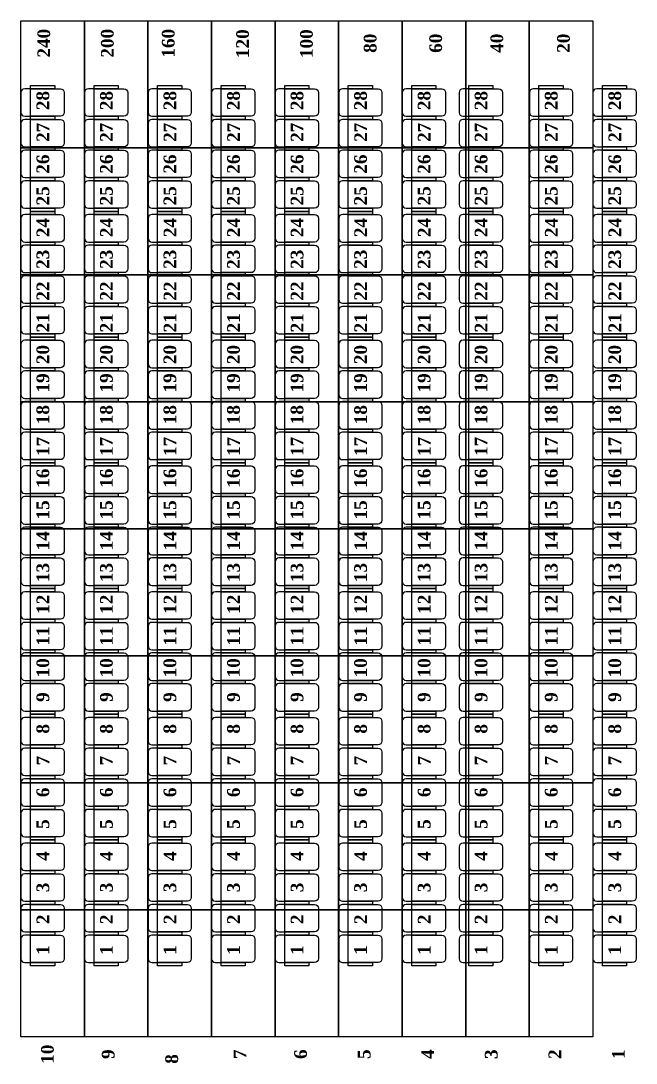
# Model space of a CAD drawing. Header units: millimetres. Extents: x -520232 to 211296, y -156633 to 78411.
# Drawn here: x -398298 to -388616, y -130397 to -113982 of the extents above; entities that cross this region are included whole.
import ezdxf

# ---------------------------------------------------------------- set-up
doc = ezdxf.new("R2010")
doc.units = ezdxf.units.MM
doc.layers.add('Партер', color=7, linetype='Continuous')
doc.layers.add('Сидения и станки', color=7, linetype='Continuous', lineweight=25)
doc.styles.get("Standard").update_dxf_attribs({"font": 'arial.ttf', "height": 300})

# ---------------------------------------------------------------- blocks, each defined once
blk = doc.blocks.new('A$C20D4365F')
at = {"layer": 'Сидения и станки'}
for points in [[(-1121.25, 530), (-808.75, 530, -0.41421356), (-748.75, 470), (-748.75, 0), (-1181.25, 0), (-1181.25, 470, -0.41421356)], [(-638.75, 530), (-326.25, 530, -0.41421356), (-266.25, 470), (-266.25, 0), (-698.75, 0), (-698.75, 470, -0.41421356)], [(-156.25, 530), (156.25, 530, -0.41421356), (216.25, 470), (216.25, 0), (-216.25, 0), (-216.25, 470, -0.41421356)], [(326.25, 530), (638.75, 530, -0.41421356), (698.75, 470), (698.75, 0), (266.25, 0), (266.25, 470, -0.41421356)], [(-748.75, 0), (-1181.25, 0), (-1181.25, -90, 0.41421356), (-1121.25, -150), (-808.75, -150, 0.41421356), (-748.75, -90)], [(-266.25, 0), (-698.75, 0), (-698.75, -90, 0.41421356), (-638.75, -150), (-326.25, -150, 0.41421356), (-266.25, -90)], [(216.25, 0), (-216.25, 0), (-216.25, -90, 0.41421356), (-156.25, -150), (156.25, -150, 0.41421356), (216.25, -90)], [(698.75, 0), (266.25, 0), (266.25, -90, 0.41421356), (326.25, -150), (638.75, -150, 0.41421356), (698.75, -90)]]:
    blk.add_lwpolyline(points, format="xyb", close=True, dxfattribs=at)
for points in [[(-1231.25, 380), (-1181.25, 380), (-1181.25, 0), (-1231.25, 0)], [(-748.75, 380), (-698.75, 380), (-698.75, 0), (-748.75, 0)], [(-266.25, 380), (-216.25, 380), (-216.25, 0), (-266.25, 0)], [(216.25, 380), (266.25, 380), (266.25, 0), (216.25, 0)], [(698.75, 380), (748.75, 380), (748.75, 0), (698.75, 0)]]:
    blk.add_lwpolyline(points, close=True, dxfattribs=at)

msp = doc.modelspace()

# ---------------------------------------------------------------- linework, layer by layer
at = {"layer": 'Партер'}
for points in [[(-397297.938, -115981.935), (-398297.938, -115981.935), (-398297.938, -113981.935), (-397297.938, -113981.935), (-397297.938, -115981.935)], [(-396297.938, -115981.935), (-397297.938, -115981.935), (-397297.938, -113981.935), (-396297.938, -113981.935), (-396297.938, -115981.935)], [(-395297.938, -115981.935), (-396297.938, -115981.935), (-396297.938, -113981.935), (-395297.938, -113981.935), (-395297.938, -115981.935)], [(-394297.938, -115981.935), (-395297.938, -115981.935), (-395297.938, -113981.935), (-394297.938, -113981.935), (-394297.938, -115981.935)], [(-393297.938, -115981.935), (-394297.938, -115981.935), (-394297.938, -113981.935), (-393297.938, -113981.935), (-393297.938, -115981.935)], [(-392297.938, -115981.935), (-393297.938, -115981.935), (-393297.938, -113981.935), (-392297.938, -113981.935), (-392297.938, -115981.935)], [(-391297.938, -115981.935), (-392297.938, -115981.935), (-392297.938, -113981.935), (-391297.938, -113981.935), (-391297.938, -115981.935)], [(-390297.938, -115981.935), (-391297.938, -115981.935), (-391297.938, -113981.935), (-390297.938, -113981.935), (-390297.938, -115981.935)], [(-389297.938, -115981.935), (-390297.938, -115981.935), (-390297.938, -113981.935), (-389297.938, -113981.935), (-389297.938, -115981.935)], [(-397297.938, -117981.935), (-398297.938, -117981.935), (-398297.938, -115981.935), (-397297.938, -115981.935), (-397297.938, -117981.935)], [(-396297.938, -117981.935), (-397297.938, -117981.935), (-397297.938, -115981.935), (-396297.938, -115981.935), (-396297.938, -117981.935)], [(-395297.938, -117981.935), (-396297.938, -117981.935), (-396297.938, -115981.935), (-395297.938, -115981.935), (-395297.938, -117981.935)], [(-394297.938, -117981.935), (-395297.938, -117981.935), (-395297.938, -115981.935), (-394297.938, -115981.935), (-394297.938, -117981.935)], [(-393297.938, -117981.935), (-394297.938, -117981.935), (-394297.938, -115981.935), (-393297.938, -115981.935), (-393297.938, -117981.935)], [(-392297.938, -117981.935), (-393297.938, -117981.935), (-393297.938, -115981.935), (-392297.938, -115981.935), (-392297.938, -117981.935)], [(-391297.938, -117981.935), (-392297.938, -117981.935), (-392297.938, -115981.935), (-391297.938, -115981.935), (-391297.938, -117981.935)], [(-390297.938, -117981.935), (-391297.938, -117981.935), (-391297.938, -115981.935), (-390297.938, -115981.935), (-390297.938, -117981.935)], [(-389297.938, -117981.935), (-390297.938, -117981.935), (-390297.938, -115981.935), (-389297.938, -115981.935), (-389297.938, -117981.935)], [(-397297.938, -119981.935), (-398297.938, -119981.935), (-398297.938, -117981.935), (-397297.938, -117981.935), (-397297.938, -119981.935)], [(-396297.938, -119981.935), (-397297.938, -119981.935), (-397297.938, -117981.935), (-396297.938, -117981.935), (-396297.938, -119981.935)], [(-395297.938, -119981.935), (-396297.938, -119981.935), (-396297.938, -117981.935), (-395297.938, -117981.935), (-395297.938, -119981.935)], [(-394297.938, -119981.935), (-395297.938, -119981.935), (-395297.938, -117981.935), (-394297.938, -117981.935), (-394297.938, -119981.935)], [(-393297.938, -119981.935), (-394297.938, -119981.935), (-394297.938, -117981.935), (-393297.938, -117981.935), (-393297.938, -119981.935)], [(-392297.938, -119981.935), (-393297.938, -119981.935), (-393297.938, -117981.935), (-392297.938, -117981.935), (-392297.938, -119981.935)], [(-391297.938, -119981.935), (-392297.938, -119981.935), (-392297.938, -117981.935), (-391297.938, -117981.935), (-391297.938, -119981.935)], [(-390297.938, -119981.935), (-391297.938, -119981.935), (-391297.938, -117981.935), (-390297.938, -117981.935), (-390297.938, -119981.935)], [(-389297.938, -119981.935), (-390297.938, -119981.935), (-390297.938, -117981.935), (-389297.938, -117981.935), (-389297.938, -119981.935)], [(-397297.938, -121981.935), (-398297.938, -121981.935), (-398297.938, -119981.935), (-397297.938, -119981.935), (-397297.938, -121981.935)], [(-396297.938, -121981.935), (-397297.938, -121981.935), (-397297.938, -119981.935), (-396297.938, -119981.935), (-396297.938, -121981.935)], [(-395297.938, -121981.935), (-396297.938, -121981.935), (-396297.938, -119981.935), (-395297.938, -119981.935), (-395297.938, -121981.935)], [(-394297.938, -121981.935), (-395297.938, -121981.935), (-395297.938, -119981.935), (-394297.938, -119981.935), (-394297.938, -121981.935)], [(-393297.938, -121981.935), (-394297.938, -121981.935), (-394297.938, -119981.935), (-393297.938, -119981.935), (-393297.938, -121981.935)], [(-392297.938, -121981.935), (-393297.938, -121981.935), (-393297.938, -119981.935), (-392297.938, -119981.935), (-392297.938, -121981.935)], [(-391297.938, -121981.935), (-392297.938, -121981.935), (-392297.938, -119981.935), (-391297.938, -119981.935), (-391297.938, -121981.935)], [(-390297.938, -121981.935), (-391297.938, -121981.935), (-391297.938, -119981.935), (-390297.938, -119981.935), (-390297.938, -121981.935)], [(-389297.938, -121981.935), (-390297.938, -121981.935), (-390297.938, -119981.935), (-389297.938, -119981.935), (-389297.938, -121981.935)], [(-397297.938, -123981.935), (-398297.938, -123981.935), (-398297.938, -121981.935), (-397297.938, -121981.935), (-397297.938, -123981.935)], [(-396297.938, -123981.935), (-397297.938, -123981.935), (-397297.938, -121981.935), (-396297.938, -121981.935), (-396297.938, -123981.935)], [(-395297.938, -123981.935), (-396297.938, -123981.935), (-396297.938, -121981.935), (-395297.938, -121981.935), (-395297.938, -123981.935)], [(-394297.938, -123981.935), (-395297.938, -123981.935), (-395297.938, -121981.935), (-394297.938, -121981.935), (-394297.938, -123981.935)], [(-393297.938, -123981.935), (-394297.938, -123981.935), (-394297.938, -121981.935), (-393297.938, -121981.935), (-393297.938, -123981.935)], [(-392297.938, -123981.935), (-393297.938, -123981.935), (-393297.938, -121981.935), (-392297.938, -121981.935), (-392297.938, -123981.935)], [(-391297.938, -123981.935), (-392297.938, -123981.935), (-392297.938, -121981.935), (-391297.938, -121981.935), (-391297.938, -123981.935)], [(-390297.938, -123981.935), (-391297.938, -123981.935), (-391297.938, -121981.935), (-390297.938, -121981.935), (-390297.938, -123981.935)], [(-389297.938, -123981.935), (-390297.938, -123981.935), (-390297.938, -121981.935), (-389297.938, -121981.935), (-389297.938, -123981.935)], [(-397297.938, -125981.935), (-398297.938, -125981.935), (-398297.938, -123981.935), (-397297.938, -123981.935), (-397297.938, -125981.935)], [(-396297.938, -125981.935), (-397297.938, -125981.935), (-397297.938, -123981.935), (-396297.938, -123981.935), (-396297.938, -125981.935)], [(-395297.938, -125981.935), (-396297.938, -125981.935), (-396297.938, -123981.935), (-395297.938, -123981.935), (-395297.938, -125981.935)], [(-394297.938, -125981.935), (-395297.938, -125981.935), (-395297.938, -123981.935), (-394297.938, -123981.935), (-394297.938, -125981.935)], [(-393297.938, -125981.935), (-394297.938, -125981.935), (-394297.938, -123981.935), (-393297.938, -123981.935), (-393297.938, -125981.935)], [(-392297.938, -125981.935), (-393297.938, -125981.935), (-393297.938, -123981.935), (-392297.938, -123981.935), (-392297.938, -125981.935)], [(-391297.938, -125981.935), (-392297.938, -125981.935), (-392297.938, -123981.935), (-391297.938, -123981.935), (-391297.938, -125981.935)], [(-390297.938, -125981.935), (-391297.938, -125981.935), (-391297.938, -123981.935), (-390297.938, -123981.935), (-390297.938, -125981.935)], [(-389297.938, -125981.935), (-390297.938, -125981.935), (-390297.938, -123981.935), (-389297.938, -123981.935), (-389297.938, -125981.935)], [(-397297.938, -127981.935), (-398297.938, -127981.935), (-398297.938, -125981.935), (-397297.938, -125981.935), (-397297.938, -127981.935)], [(-396297.938, -127981.935), (-397297.938, -127981.935), (-397297.938, -125981.935), (-396297.938, -125981.935), (-396297.938, -127981.935)], [(-395297.938, -127981.935), (-396297.938, -127981.935), (-396297.938, -125981.935), (-395297.938, -125981.935), (-395297.938, -127981.935)], [(-394297.938, -127981.935), (-395297.938, -127981.935), (-395297.938, -125981.935), (-394297.938, -125981.935), (-394297.938, -127981.935)], [(-393297.938, -127981.935), (-394297.938, -127981.935), (-394297.938, -125981.935), (-393297.938, -125981.935), (-393297.938, -127981.935)], [(-392297.938, -127981.935), (-393297.938, -127981.935), (-393297.938, -125981.935), (-392297.938, -125981.935), (-392297.938, -127981.935)], [(-391297.938, -127981.935), (-392297.938, -127981.935), (-392297.938, -125981.935), (-391297.938, -125981.935), (-391297.938, -127981.935)], [(-390297.938, -127981.935), (-391297.938, -127981.935), (-391297.938, -125981.935), (-390297.938, -125981.935), (-390297.938, -127981.935)], [(-389297.938, -127981.935), (-390297.938, -127981.935), (-390297.938, -125981.935), (-389297.938, -125981.935), (-389297.938, -127981.935)], [(-397297.938, -129981.935), (-398297.938, -129981.935), (-398297.938, -127981.935), (-397297.938, -127981.935), (-397297.938, -129981.935)], [(-396297.938, -129981.935), (-397297.938, -129981.935), (-397297.938, -127981.935), (-396297.938, -127981.935), (-396297.938, -129981.935)], [(-395297.938, -129981.935), (-396297.938, -129981.935), (-396297.938, -127981.935), (-395297.938, -127981.935), (-395297.938, -129981.935)], [(-394297.938, -129981.935), (-395297.938, -129981.935), (-395297.938, -127981.935), (-394297.938, -127981.935), (-394297.938, -129981.935)], [(-393297.938, -129981.935), (-394297.938, -129981.935), (-394297.938, -127981.935), (-393297.938, -127981.935), (-393297.938, -129981.935)], [(-392297.938, -129981.935), (-393297.938, -129981.935), (-393297.938, -127981.935), (-392297.938, -127981.935), (-392297.938, -129981.935)], [(-391297.938, -129981.935), (-392297.938, -129981.935), (-392297.938, -127981.935), (-391297.938, -127981.935), (-391297.938, -129981.935)], [(-390297.938, -129981.935), (-391297.938, -129981.935), (-391297.938, -127981.935), (-390297.938, -127981.935), (-390297.938, -129981.935)], [(-389297.938, -129981.935), (-390297.938, -129981.935), (-390297.938, -127981.935), (-389297.938, -127981.935), (-389297.938, -129981.935)]]:
    msp.add_lwpolyline(points, dxfattribs=at)

# ---------------------------------------------------------------- block references
at = {"layer": 'Сидения и станки', "rotation": 270}
for p in [(-398145.964, -116233.789), (-397145.964, -116233.789), (-396145.964, -116233.789), (-395145.964, -116233.789), (-394145.964, -116233.789), (-393145.964, -116233.789), (-392145.964, -116233.789), (-391250.295, -116233.789), (-390145.964, -116233.789), (-389145.964, -116233.789), (-398145.964, -118213.789), (-397145.964, -118213.789), (-396145.964, -118213.789), (-395145.964, -118213.789), (-394145.964, -118213.789), (-393145.964, -118213.789), (-392145.964, -118213.789), (-391250.295, -118213.789), (-390145.964, -118213.789), (-389145.964, -118213.789), (-398145.964, -120193.789), (-397145.964, -120193.789), (-396145.964, -120193.789), (-395145.964, -120193.789), (-394145.964, -120193.789), (-393145.964, -120193.789), (-392145.964, -120193.789), (-391250.295, -120193.789), (-390145.964, -120193.789), (-389145.964, -120193.789), (-398145.964, -122173.789), (-397145.964, -122173.789), (-396145.964, -122173.789), (-395145.964, -122173.789), (-394145.964, -122173.789), (-393145.964, -122173.789), (-392145.964, -122173.789), (-391250.295, -122173.789), (-390145.964, -122173.789), (-389145.964, -122173.789), (-398145.964, -124153.789), (-397145.964, -124153.789), (-396145.964, -124153.789), (-395145.964, -124153.789), (-394145.964, -124153.789), (-393145.964, -124153.789), (-392145.964, -124153.789), (-391250.295, -124153.789), (-390145.964, -124153.789), (-389145.964, -124153.789), (-398145.964, -126133.789), (-397145.964, -126133.789), (-396145.964, -126133.789), (-395145.964, -126133.789), (-394145.964, -126133.789), (-393145.964, -126133.789), (-392145.964, -126133.789), (-391250.295, -126133.789), (-390145.964, -126133.789), (-389145.964, -126133.789), (-398145.964, -128113.789), (-397145.964, -128113.789), (-396145.964, -128113.789), (-395145.964, -128113.789), (-394145.964, -128113.789), (-393145.964, -128113.789), (-392145.964, -128113.789), (-391250.295, -128113.789), (-390145.964, -128113.789), (-389145.964, -128113.789)]:
    msp.add_blockref('A$C20D4365F', p, dxfattribs=at)

# ---------------------------------------------------------------- texts
at = {"layer": 'Партер', "color": 0, "char_height": 200, "width": 439.43737, "rotation": 90}
for s, insert, attachment_point in [('{\\fTimes New Roman|b1|i0|c204|p18; 240}', (-397935.858, -114561.311), 4), ('{\\fTimes New Roman|b1|i0|c204|p18; 200}', (-396935.858, -114561.311), 4), ('{\\fTimes New Roman|b1|i0|c204|p18; 160}', (-395977.237, -114561.311), 4), ('{\\fTimes New Roman|b1|i0|c204|p18;120}', (-394807.367, -114341.592), 5), ('{\\fTimes New Roman|b1|i0|c204|p18;100}', (-393802.891, -114341.592), 5), ('{\\fTimes New Roman|b1|i0|c204|p18; 80}', (-392800.302, -114561.311), 4), ('{\\fTimes New Roman|b1|i0|c204|p18; 60}', (-391769.198, -114561.311), 4), ('{\\fTimes New Roman|b1|i0|c204|p18; 40}', (-390806.834, -114561.311), 4), ('{\\fTimes New Roman|b1|i0|c204|p18; 20}', (-389758.545, -114561.311), 4)]:
    msp.add_mtext(s, dxfattribs=dict(at, insert=insert, attachment_point=attachment_point))
at = {"layer": 'Партер', "color": 5, "char_height": 200, "rotation": 90}
for s, insert, width, attachment_point in [('{\\fTimes New Roman|b1|i0|c204|p18;  28}', (-397950.874, -115539.814), 500, 4), ('{\\fTimes New Roman|b1|i0|c204|p18;  28}', (-396950.874, -115539.814), 500, 4), ('{\\fTimes New Roman|b1|i0|c204|p18;  28}', (-395950.874, -115539.814), 500, 4), ('{\\fTimes New Roman|b1|i0|c204|p18;  28}', (-394950.874, -115539.814), 500, 4), ('{\\fTimes New Roman|b1|i0|c204|p18;  28}', (-393950.874, -115539.814), 500, 4), ('{\\fTimes New Roman|b1|i0|c204|p18;  28}', (-392950.874, -115539.814), 500, 4), ('{\\fTimes New Roman|b1|i0|c204|p18;  28}', (-391950.874, -115539.814), 500, 4), ('{\\fTimes New Roman|b1|i0|c204|p18;  28}', (-391055.205, -115539.814), 500, 4), ('{\\fTimes New Roman|b1|i0|c204|p18;  28}', (-389950.874, -115539.814), 500, 4), ('{\\fTimes New Roman|b1|i0|c204|p18;  28}', (-388950.874, -115539.814), 500, 4), ('{\\fTimes New Roman|b1|i0|c204|p18;  27}', (-397950.874, -116039.814), 500, 4), ('{\\fTimes New Roman|b1|i0|c204|p18;  27}', (-396950.874, -116039.814), 500, 4), ('{\\fTimes New Roman|b1|i0|c204|p18;  27}', (-395950.874, -116039.814), 500, 4), ('{\\fTimes New Roman|b1|i0|c204|p18;  27}', (-394950.874, -116039.814), 500, 4), ('{\\fTimes New Roman|b1|i0|c204|p18;  27}', (-393950.874, -116039.814), 500, 4), ('{\\fTimes New Roman|b1|i0|c204|p18;  27}', (-392950.874, -116039.814), 500, 4), ('{\\fTimes New Roman|b1|i0|c204|p18;  27}', (-391950.874, -116039.814), 500, 4), ('{\\fTimes New Roman|b1|i0|c204|p18;  27}', (-391055.205, -116039.814), 500, 4), ('{\\fTimes New Roman|b1|i0|c204|p18;  27}', (-389950.874, -116039.814), 500, 4), ('{\\fTimes New Roman|b1|i0|c204|p18;  27}', (-388950.874, -116039.814), 500, 4), ('{\\fTimes New Roman|b1|i0|c204|p18;  26}', (-397950.874, -116539.814), 500, 4), ('{\\fTimes New Roman|b1|i0|c204|p18;  26}', (-396950.874, -116539.814), 500, 4), ('{\\fTimes New Roman|b1|i0|c204|p18;  26}', (-395950.874, -116539.814), 500, 4), ('{\\fTimes New Roman|b1|i0|c204|p18;  26}', (-394950.874, -116539.814), 500, 4), ('{\\fTimes New Roman|b1|i0|c204|p18;  26}', (-393950.874, -116539.814), 500, 4), ('{\\fTimes New Roman|b1|i0|c204|p18;  26}', (-392950.874, -116539.814), 500, 4), ('{\\fTimes New Roman|b1|i0|c204|p18;  26}', (-391950.874, -116539.814), 500, 4), ('{\\fTimes New Roman|b1|i0|c204|p18;  26}', (-391055.205, -116539.814), 500, 4), ('{\\fTimes New Roman|b1|i0|c204|p18;  26}', (-389950.874, -116539.814), 500, 4), ('{\\fTimes New Roman|b1|i0|c204|p18;  26}', (-388950.874, -116539.814), 500, 4), ('{\\fTimes New Roman|b1|i0|c204|p18;  25}', (-397950.874, -117039.814), 500, 4), ('{\\fTimes New Roman|b1|i0|c204|p18;  25}', (-396950.874, -117039.814), 500, 4), ('{\\fTimes New Roman|b1|i0|c204|p18;  25}', (-395950.874, -117039.814), 500, 4), ('{\\fTimes New Roman|b1|i0|c204|p18;  25}', (-394950.874, -117039.814), 500, 4), ('{\\fTimes New Roman|b1|i0|c204|p18;  25}', (-393950.874, -117039.814), 500, 4), ('{\\fTimes New Roman|b1|i0|c204|p18;  25}', (-392950.874, -117039.814), 500, 4), ('{\\fTimes New Roman|b1|i0|c204|p18;  25}', (-391950.874, -117039.814), 500, 4), ('{\\fTimes New Roman|b1|i0|c204|p18;  25}', (-391055.205, -117039.814), 500, 4), ('{\\fTimes New Roman|b1|i0|c204|p18;  25}', (-389950.874, -117039.814), 500, 4), ('{\\fTimes New Roman|b1|i0|c204|p18;  25}', (-388950.874, -117039.814), 500, 4), ('{\\fTimes New Roman|b1|i0|c204|p18;  24}', (-397950.874, -117539.814), 500, 4), ('{\\fTimes New Roman|b1|i0|c204|p18;  24}', (-396950.874, -117539.814), 500, 4), ('{\\fTimes New Roman|b1|i0|c204|p18;  24}', (-395950.874, -117539.814), 500, 4), ('{\\fTimes New Roman|b1|i0|c204|p18;  24}', (-394950.874, -117539.814), 500, 4), ('{\\fTimes New Roman|b1|i0|c204|p18;  24}', (-393950.874, -117539.814), 500, 4), ('{\\fTimes New Roman|b1|i0|c204|p18;  24}', (-392950.874, -117539.814), 500, 4), ('{\\fTimes New Roman|b1|i0|c204|p18;  24}', (-391950.874, -117539.814), 500, 4), ('{\\fTimes New Roman|b1|i0|c204|p18;  24}', (-391055.205, -117539.814), 500, 4), ('{\\fTimes New Roman|b1|i0|c204|p18;  24}', (-389950.874, -117539.814), 500, 4), ('{\\fTimes New Roman|b1|i0|c204|p18;  24}', (-388950.874, -117539.814), 500, 4), ('{\\fTimes New Roman|b1|i0|c204|p18;  23}', (-397950.874, -118039.814), 500, 4), ('{\\fTimes New Roman|b1|i0|c204|p18;  23}', (-396950.874, -118039.814), 500, 4), ('{\\fTimes New Roman|b1|i0|c204|p18;  23}', (-395950.874, -118039.814), 500, 4), ('{\\fTimes New Roman|b1|i0|c204|p18;  23}', (-394950.874, -118039.814), 500, 4), ('{\\fTimes New Roman|b1|i0|c204|p18;  23}', (-393950.874, -118039.814), 500, 4), ('{\\fTimes New Roman|b1|i0|c204|p18;  23}', (-392950.874, -118039.814), 500, 4), ('{\\fTimes New Roman|b1|i0|c204|p18;  23}', (-391950.874, -118039.814), 500, 4), ('{\\fTimes New Roman|b1|i0|c204|p18;  23}', (-391055.205, -118039.814), 500, 4), ('{\\fTimes New Roman|b1|i0|c204|p18;  23}', (-389950.874, -118039.814), 500, 4), ('{\\fTimes New Roman|b1|i0|c204|p18;  23}', (-388950.874, -118039.814), 500, 4), ('{\\fTimes New Roman|b1|i0|c204|p18;  22}', (-397950.874, -118539.814), 500, 4), ('{\\fTimes New Roman|b1|i0|c204|p18;  22}', (-396950.874, -118539.814), 500, 4), ('{\\fTimes New Roman|b1|i0|c204|p18;  22}', (-395950.874, -118539.814), 500, 4), ('{\\fTimes New Roman|b1|i0|c204|p18;  22}', (-394950.874, -118539.814), 500, 4), ('{\\fTimes New Roman|b1|i0|c204|p18;  22}', (-393950.874, -118539.814), 500, 4), ('{\\fTimes New Roman|b1|i0|c204|p18;  22}', (-392950.874, -118539.814), 500, 4), ('{\\fTimes New Roman|b1|i0|c204|p18;  22}', (-391950.874, -118539.814), 500, 4), ('{\\fTimes New Roman|b1|i0|c204|p18;  22}', (-391055.205, -118539.814), 500, 4), ('{\\fTimes New Roman|b1|i0|c204|p18;  22}', (-389950.874, -118539.814), 500, 4), ('{\\fTimes New Roman|b1|i0|c204|p18;  22}', (-388950.874, -118539.814), 500, 4), ('{\\fTimes New Roman|b1|i0|c204|p18;  21}', (-397950.874, -119039.814), 500, 4), ('{\\fTimes New Roman|b1|i0|c204|p18;  21}', (-396950.874, -119039.814), 500, 4), ('{\\fTimes New Roman|b1|i0|c204|p18;  21}', (-395950.874, -119039.814), 500, 4), ('{\\fTimes New Roman|b1|i0|c204|p18;  21}', (-394950.874, -119039.814), 500, 4), ('{\\fTimes New Roman|b1|i0|c204|p18;  21}', (-393950.874, -119039.814), 500, 4), ('{\\fTimes New Roman|b1|i0|c204|p18;  21}', (-392950.874, -119039.814), 500, 4), ('{\\fTimes New Roman|b1|i0|c204|p18;  21}', (-391950.874, -119039.814), 500, 4), ('{\\fTimes New Roman|b1|i0|c204|p18;  21}', (-391055.205, -119039.814), 500, 4), ('{\\fTimes New Roman|b1|i0|c204|p18;  21}', (-389950.874, -119039.814), 500, 4), ('{\\fTimes New Roman|b1|i0|c204|p18;  21}', (-388950.874, -119039.814), 500, 4), ('{\\fTimes New Roman|b1|i0|c204|p18;  20}', (-397950.874, -119539.814), 500, 4), ('{\\fTimes New Roman|b1|i0|c204|p18;  20}', (-396950.874, -119539.814), 500, 4), ('{\\fTimes New Roman|b1|i0|c204|p18;  20}', (-395950.874, -119539.814), 500, 4), ('{\\fTimes New Roman|b1|i0|c204|p18;  20}', (-394950.874, -119539.814), 500, 4), ('{\\fTimes New Roman|b1|i0|c204|p18;  20}', (-393950.874, -119539.814), 500, 4), ('{\\fTimes New Roman|b1|i0|c204|p18;  20}', (-392950.874, -119539.814), 500, 4), ('{\\fTimes New Roman|b1|i0|c204|p18;  20}', (-391950.874, -119539.814), 500, 4), ('{\\fTimes New Roman|b1|i0|c204|p18;  20}', (-391055.205, -119539.814), 500, 4), ('{\\fTimes New Roman|b1|i0|c204|p18;  20}', (-389950.874, -119539.814), 500, 4), ('{\\fTimes New Roman|b1|i0|c204|p18;  20}', (-388950.874, -119539.814), 500, 4), ('{\\fTimes New Roman|b1|i0|c204|p18;  19}', (-397950.874, -119986.296), 500, 4), ('{\\fTimes New Roman|b1|i0|c204|p18;  19}', (-396950.874, -119986.296), 500, 4), ('{\\fTimes New Roman|b1|i0|c204|p18;  19}', (-395950.874, -119986.296), 500, 4), ('{\\fTimes New Roman|b1|i0|c204|p18;  19}', (-394950.874, -119986.296), 500, 4), ('{\\fTimes New Roman|b1|i0|c204|p18;  19}', (-393950.874, -119986.296), 500, 4), ('{\\fTimes New Roman|b1|i0|c204|p18;  19}', (-392950.874, -119986.296), 500, 4), ('{\\fTimes New Roman|b1|i0|c204|p18;  19}', (-391950.874, -119986.296), 500, 4), ('{\\fTimes New Roman|b1|i0|c204|p18;  19}', (-391055.205, -119986.296), 500, 4), ('{\\fTimes New Roman|b1|i0|c204|p18;  19}', (-389950.874, -119986.296), 500, 4), ('{\\fTimes New Roman|b1|i0|c204|p18;  19}', (-388950.874, -119986.296), 500, 4), ('{\\fTimes New Roman|b1|i0|c204|p18;  18}', (-397950.874, -120486.296), 500, 4), ('{\\fTimes New Roman|b1|i0|c204|p18;  18}', (-396950.874, -120486.296), 500, 4), ('{\\fTimes New Roman|b1|i0|c204|p18;  18}', (-395950.874, -120486.296), 500, 4), ('{\\fTimes New Roman|b1|i0|c204|p18;  18}', (-394950.874, -120486.296), 500, 4), ('{\\fTimes New Roman|b1|i0|c204|p18;  18}', (-393950.874, -120486.296), 500, 4), ('{\\fTimes New Roman|b1|i0|c204|p18;  18}', (-392950.874, -120486.296), 500, 4), ('{\\fTimes New Roman|b1|i0|c204|p18;  18}', (-391950.874, -120486.296), 500, 4), ('{\\fTimes New Roman|b1|i0|c204|p18;  18}', (-391055.205, -120486.296), 500, 4), ('{\\fTimes New Roman|b1|i0|c204|p18;  18}', (-389950.874, -120486.296), 500, 4), ('{\\fTimes New Roman|b1|i0|c204|p18;  18}', (-388950.874, -120486.296), 500, 4), ('{\\fTimes New Roman|b1|i0|c204|p18;  17}', (-397950.874, -120986.296), 500, 4), ('{\\fTimes New Roman|b1|i0|c204|p18;  17}', (-396950.874, -120986.296), 500, 4), ('{\\fTimes New Roman|b1|i0|c204|p18;  17}', (-395950.874, -120986.296), 500, 4), ('{\\fTimes New Roman|b1|i0|c204|p18;  17}', (-394950.874, -120986.296), 500, 4), ('{\\fTimes New Roman|b1|i0|c204|p18;  17}', (-393950.874, -120986.296), 500, 4), ('{\\fTimes New Roman|b1|i0|c204|p18;  17}', (-392950.874, -120986.296), 500, 4), ('{\\fTimes New Roman|b1|i0|c204|p18;  17}', (-391950.874, -120986.296), 500, 4), ('{\\fTimes New Roman|b1|i0|c204|p18;  17}', (-391055.205, -120986.296), 500, 4), ('{\\fTimes New Roman|b1|i0|c204|p18;  17}', (-389950.874, -120986.296), 500, 4), ('{\\fTimes New Roman|b1|i0|c204|p18;  17}', (-388950.874, -120986.296), 500, 4), ('{\\fTimes New Roman|b1|i0|c204|p18;  16}', (-397950.874, -121486.296), 500, 4), ('{\\fTimes New Roman|b1|i0|c204|p18;  16}', (-396950.874, -121486.296), 500, 4), ('{\\fTimes New Roman|b1|i0|c204|p18;  16}', (-395950.874, -121486.296), 500, 4), ('{\\fTimes New Roman|b1|i0|c204|p18;  16}', (-394950.874, -121486.296), 500, 4), ('{\\fTimes New Roman|b1|i0|c204|p18;  16}', (-393950.874, -121486.296), 500, 4), ('{\\fTimes New Roman|b1|i0|c204|p18;  16}', (-392950.874, -121486.296), 500, 4), ('{\\fTimes New Roman|b1|i0|c204|p18;  16}', (-391950.874, -121486.296), 500, 4), ('{\\fTimes New Roman|b1|i0|c204|p18;  16}', (-391055.205, -121486.296), 500, 4), ('{\\fTimes New Roman|b1|i0|c204|p18;  16}', (-389950.874, -121486.296), 500, 4), ('{\\fTimes New Roman|b1|i0|c204|p18;  16}', (-388950.874, -121486.296), 500, 4), ('{\\fTimes New Roman|b1|i0|c204|p18;  15}', (-397950.874, -121986.296), 500, 4), ('{\\fTimes New Roman|b1|i0|c204|p18;  15}', (-396950.874, -121986.296), 500, 4), ('{\\fTimes New Roman|b1|i0|c204|p18;  15}', (-395950.874, -121986.296), 500, 4), ('{\\fTimes New Roman|b1|i0|c204|p18;  15}', (-394950.874, -121986.296), 500, 4), ('{\\fTimes New Roman|b1|i0|c204|p18;  15}', (-393950.874, -121986.296), 500, 4), ('{\\fTimes New Roman|b1|i0|c204|p18;  15}', (-392950.874, -121986.296), 500, 4), ('{\\fTimes New Roman|b1|i0|c204|p18;  15}', (-391950.874, -121986.296), 500, 4), ('{\\fTimes New Roman|b1|i0|c204|p18;  15}', (-391055.205, -121986.296), 500, 4), ('{\\fTimes New Roman|b1|i0|c204|p18;  15}', (-389950.874, -121986.296), 500, 4), ('{\\fTimes New Roman|b1|i0|c204|p18;  15}', (-388950.874, -121986.296), 500, 4), ('{\\fTimes New Roman|b1|i0|c204|p18;  14}', (-397950.874, -122472.917), 500, 4), ('{\\fTimes New Roman|b1|i0|c204|p18;  14}', (-396950.874, -122472.917), 500, 4), ('{\\fTimes New Roman|b1|i0|c204|p18;  14}', (-395950.874, -122472.917), 500, 4), ('{\\fTimes New Roman|b1|i0|c204|p18;  14}', (-394950.874, -122472.917), 500, 4), ('{\\fTimes New Roman|b1|i0|c204|p18;  14}', (-393950.874, -122472.917), 500, 4), ('{\\fTimes New Roman|b1|i0|c204|p18;  14}', (-392950.874, -122472.917), 500, 4), ('{\\fTimes New Roman|b1|i0|c204|p18;  14}', (-391950.874, -122472.917), 500, 4), ('{\\fTimes New Roman|b1|i0|c204|p18;  14}', (-391055.205, -122472.917), 500, 4), ('{\\fTimes New Roman|b1|i0|c204|p18;  14}', (-389950.874, -122472.917), 500, 4), ('{\\fTimes New Roman|b1|i0|c204|p18;  14}', (-388950.874, -122472.917), 500, 4), ('{\\fTimes New Roman|b1|i0|c204|p18;  13}', (-397950.874, -122972.917), 500, 4), ('{\\fTimes New Roman|b1|i0|c204|p18;  13}', (-396950.874, -122972.917), 500, 4), ('{\\fTimes New Roman|b1|i0|c204|p18;  13}', (-395950.874, -122972.917), 500, 4), ('{\\fTimes New Roman|b1|i0|c204|p18;  13}', (-394950.874, -122972.917), 500, 4), ('{\\fTimes New Roman|b1|i0|c204|p18;  13}', (-393950.874, -122972.917), 500, 4), ('{\\fTimes New Roman|b1|i0|c204|p18;  13}', (-392950.874, -122972.917), 500, 4), ('{\\fTimes New Roman|b1|i0|c204|p18;  13}', (-391950.874, -122972.917), 500, 4), ('{\\fTimes New Roman|b1|i0|c204|p18;  13}', (-391055.205, -122972.917), 500, 4), ('{\\fTimes New Roman|b1|i0|c204|p18;  13}', (-389950.874, -122972.917), 500, 4), ('{\\fTimes New Roman|b1|i0|c204|p18;  13}', (-388950.874, -122972.917), 500, 4), ('{\\fTimes New Roman|b1|i0|c204|p18;  12}', (-397950.874, -123472.917), 500, 4), ('{\\fTimes New Roman|b1|i0|c204|p18;  12}', (-396950.874, -123472.917), 500, 4), ('{\\fTimes New Roman|b1|i0|c204|p18;  12}', (-395950.874, -123472.917), 500, 4), ('{\\fTimes New Roman|b1|i0|c204|p18;  12}', (-394950.874, -123472.917), 500, 4), ('{\\fTimes New Roman|b1|i0|c204|p18;  12}', (-393950.874, -123472.917), 500, 4), ('{\\fTimes New Roman|b1|i0|c204|p18;  12}', (-392950.874, -123472.917), 500, 4), ('{\\fTimes New Roman|b1|i0|c204|p18;  12}', (-391950.874, -123472.917), 500, 4), ('{\\fTimes New Roman|b1|i0|c204|p18;  12}', (-391055.205, -123472.917), 500, 4), ('{\\fTimes New Roman|b1|i0|c204|p18;  12}', (-389950.874, -123472.917), 500, 4), ('{\\fTimes New Roman|b1|i0|c204|p18;  12}', (-388950.874, -123472.917), 500, 4), ('{\\fTimes New Roman|b1|i0|c204|p18;  11}', (-397950.874, -123972.917), 500, 4), ('{\\fTimes New Roman|b1|i0|c204|p18;  11}', (-396950.874, -123972.917), 500, 4), ('{\\fTimes New Roman|b1|i0|c204|p18;  11}', (-395950.874, -123972.917), 500, 4), ('{\\fTimes New Roman|b1|i0|c204|p18;  11}', (-394950.874, -123972.917), 500, 4), ('{\\fTimes New Roman|b1|i0|c204|p18;  11}', (-393950.874, -123972.917), 500, 4), ('{\\fTimes New Roman|b1|i0|c204|p18;  11}', (-392950.874, -123972.917), 500, 4), ('{\\fTimes New Roman|b1|i0|c204|p18;  11}', (-391950.874, -123972.917), 500, 4), ('{\\fTimes New Roman|b1|i0|c204|p18;  11}', (-391055.205, -123972.917), 500, 4), ('{\\fTimes New Roman|b1|i0|c204|p18;  11}', (-389950.874, -123972.917), 500, 4), ('{\\fTimes New Roman|b1|i0|c204|p18;  11}', (-388950.874, -123972.917), 500, 4), ('{\\fTimes New Roman|b1|i0|c204|p18;  10}', (-397950.874, -124472.917), 500, 4), ('{\\fTimes New Roman|b1|i0|c204|p18;  10}', (-396950.874, -124472.917), 500, 4), ('{\\fTimes New Roman|b1|i0|c204|p18;  10}', (-395950.874, -124472.917), 500, 4), ('{\\fTimes New Roman|b1|i0|c204|p18;  10}', (-394950.874, -124472.917), 500, 4), ('{\\fTimes New Roman|b1|i0|c204|p18;  10}', (-393950.874, -124472.917), 500, 4), ('{\\fTimes New Roman|b1|i0|c204|p18;  10}', (-392950.874, -124472.917), 500, 4), ('{\\fTimes New Roman|b1|i0|c204|p18;  10}', (-391950.874, -124472.917), 500, 4), ('{\\fTimes New Roman|b1|i0|c204|p18;  10}', (-391055.205, -124472.917), 500, 4), ('{\\fTimes New Roman|b1|i0|c204|p18;  10}', (-389950.874, -124472.917), 500, 4), ('{\\fTimes New Roman|b1|i0|c204|p18;  10}', (-388950.874, -124472.917), 500, 4), ('{\\fTimes New Roman|b1|i0|c204|p18;  9}', (-397950.874, -124859.045), 500, 4), ('{\\fTimes New Roman|b1|i0|c204|p18;  9}', (-396950.874, -124859.045), 500, 4), ('{\\fTimes New Roman|b1|i0|c204|p18;  9}', (-395950.874, -124859.045), 500, 4), ('{\\fTimes New Roman|b1|i0|c204|p18;  9}', (-394950.874, -124859.045), 500, 4), ('{\\fTimes New Roman|b1|i0|c204|p18;  9}', (-393950.874, -124859.045), 500, 4), ('{\\fTimes New Roman|b1|i0|c204|p18;  9}', (-392950.874, -124859.045), 500, 4), ('{\\fTimes New Roman|b1|i0|c204|p18;  9}', (-391950.874, -124859.045), 500, 4), ('{\\fTimes New Roman|b1|i0|c204|p18;  9}', (-391055.205, -124859.045), 500, 4), ('{\\fTimes New Roman|b1|i0|c204|p18;  9}', (-389950.874, -124859.045), 500, 4), ('{\\fTimes New Roman|b1|i0|c204|p18;  9}', (-388950.874, -124859.045), 500, 4), ('{\\fTimes New Roman|b1|i0|c204|p18;  8}', (-397950.874, -125359.045), 500, 4), ('{\\fTimes New Roman|b1|i0|c204|p18;  8}', (-396950.874, -125359.045), 500, 4), ('{\\fTimes New Roman|b1|i0|c204|p18;  8}', (-395950.874, -125359.045), 500, 4), ('{\\fTimes New Roman|b1|i0|c204|p18;  8}', (-394950.874, -125359.045), 500, 4), ('{\\fTimes New Roman|b1|i0|c204|p18;  8}', (-393950.874, -125359.045), 500, 4), ('{\\fTimes New Roman|b1|i0|c204|p18;  8}', (-392950.874, -125359.045), 500, 4), ('{\\fTimes New Roman|b1|i0|c204|p18;  8}', (-391950.874, -125359.045), 500, 4), ('{\\fTimes New Roman|b1|i0|c204|p18;  8}', (-391055.205, -125359.045), 500, 4), ('{\\fTimes New Roman|b1|i0|c204|p18;  8}', (-389950.874, -125359.045), 500, 4), ('{\\fTimes New Roman|b1|i0|c204|p18;  8}', (-388950.874, -125359.045), 500, 4), ('{\\fTimes New Roman|b1|i0|c204|p18;  7}', (-397950.874, -125859.045), 500, 4), ('{\\fTimes New Roman|b1|i0|c204|p18;  7}', (-396950.874, -125859.045), 500, 4), ('{\\fTimes New Roman|b1|i0|c204|p18;  7}', (-395950.874, -125859.045), 500, 4), ('{\\fTimes New Roman|b1|i0|c204|p18;  7}', (-394950.874, -125859.045), 500, 4), ('{\\fTimes New Roman|b1|i0|c204|p18;  7}', (-393950.874, -125859.045), 500, 4), ('{\\fTimes New Roman|b1|i0|c204|p18;  7}', (-392950.874, -125859.045), 500, 4), ('{\\fTimes New Roman|b1|i0|c204|p18;  7}', (-391950.874, -125859.045), 500, 4), ('{\\fTimes New Roman|b1|i0|c204|p18;  7}', (-391055.205, -125859.045), 500, 4), ('{\\fTimes New Roman|b1|i0|c204|p18;  7}', (-389950.874, -125859.045), 500, 4), ('{\\fTimes New Roman|b1|i0|c204|p18;  7}', (-388950.874, -125859.045), 500, 4), ('{\\fTimes New Roman|b1|i0|c204|p18;  6}', (-397950.874, -126359.045), 500, 4), ('{\\fTimes New Roman|b1|i0|c204|p18;  6}', (-396950.874, -126359.045), 500, 4), ('{\\fTimes New Roman|b1|i0|c204|p18;  6}', (-395950.874, -126359.045), 500, 4), ('{\\fTimes New Roman|b1|i0|c204|p18;  6}', (-394950.874, -126359.045), 500, 4), ('{\\fTimes New Roman|b1|i0|c204|p18;  6}', (-393950.874, -126359.045), 500, 4), ('{\\fTimes New Roman|b1|i0|c204|p18;  6}', (-392950.874, -126359.045), 500, 4), ('{\\fTimes New Roman|b1|i0|c204|p18;  6}', (-391950.874, -126359.045), 500, 4), ('{\\fTimes New Roman|b1|i0|c204|p18;  6}', (-391055.205, -126359.045), 500, 4), ('{\\fTimes New Roman|b1|i0|c204|p18;  6}', (-389950.874, -126359.045), 500, 4), ('{\\fTimes New Roman|b1|i0|c204|p18;  6}', (-388950.874, -126359.045), 500, 4), ('{\\fTimes New Roman|b1|i0|c204|p18;  5}', (-397950.874, -126859.045), 500, 4), ('{\\fTimes New Roman|b1|i0|c204|p18;  5}', (-396950.874, -126859.045), 500, 4), ('{\\fTimes New Roman|b1|i0|c204|p18;  5}', (-395950.874, -126859.045), 500, 4), ('{\\fTimes New Roman|b1|i0|c204|p18;  5}', (-394950.874, -126859.045), 500, 4), ('{\\fTimes New Roman|b1|i0|c204|p18;  5}', (-393950.874, -126859.045), 500, 4), ('{\\fTimes New Roman|b1|i0|c204|p18;  5}', (-392950.874, -126859.045), 500, 4), ('{\\fTimes New Roman|b1|i0|c204|p18;  5}', (-391950.874, -126859.045), 500, 4), ('{\\fTimes New Roman|b1|i0|c204|p18;  5}', (-391055.205, -126859.045), 500, 4), ('{\\fTimes New Roman|b1|i0|c204|p18;  5}', (-389950.874, -126859.045), 500, 4), ('{\\fTimes New Roman|b1|i0|c204|p18;  5}', (-388950.874, -126859.045), 500, 4), ('{\\fTimes New Roman|b1|i0|c204|p18;  4}', (-397950.874, -127362.585), 503.53919, 4), ('{\\fTimes New Roman|b1|i0|c204|p18;  4}', (-396950.874, -127362.585), 503.53919, 4), ('{\\fTimes New Roman|b1|i0|c204|p18;  4}', (-395950.874, -127362.585), 503.53919, 4), ('{\\fTimes New Roman|b1|i0|c204|p18;  4}', (-394950.874, -127362.585), 503.53919, 4), ('{\\fTimes New Roman|b1|i0|c204|p18;  4}', (-393950.874, -127362.585), 503.53919, 4), ('{\\fTimes New Roman|b1|i0|c204|p18;  4}', (-392950.874, -127362.585), 503.53919, 4), ('{\\fTimes New Roman|b1|i0|c204|p18;  4}', (-391950.874, -127362.585), 503.53919, 4), ('{\\fTimes New Roman|b1|i0|c204|p18;  4}', (-391055.205, -127362.585), 503.53919, 4), ('{\\fTimes New Roman|b1|i0|c204|p18;  4}', (-389950.874, -127362.585), 503.53919, 4), ('{\\fTimes New Roman|b1|i0|c204|p18;  4}', (-388950.874, -127362.585), 503.53919, 4), ('{\\fTimes New Roman|b1|i0|c204|p18;  3}', (-397950.874, -127857.043), 497.99717, 4), ('{\\fTimes New Roman|b1|i0|c204|p18;  3}', (-396950.874, -127857.043), 497.99717, 4), ('{\\fTimes New Roman|b1|i0|c204|p18;  3}', (-395950.874, -127857.043), 497.99717, 4), ('{\\fTimes New Roman|b1|i0|c204|p18;  3}', (-394950.874, -127857.043), 497.99717, 4), ('{\\fTimes New Roman|b1|i0|c204|p18;  3}', (-393950.874, -127857.043), 497.99717, 4), ('{\\fTimes New Roman|b1|i0|c204|p18;  3}', (-392950.874, -127857.043), 497.99717, 4), ('{\\fTimes New Roman|b1|i0|c204|p18;  3}', (-391950.874, -127857.043), 497.99717, 4), ('{\\fTimes New Roman|b1|i0|c204|p18;  3}', (-391055.205, -127857.043), 497.99717, 4), ('{\\fTimes New Roman|b1|i0|c204|p18;  3}', (-389950.874, -127857.043), 497.99717, 4), ('{\\fTimes New Roman|b1|i0|c204|p18;  3}', (-388950.874, -127857.043), 497.99717, 4), ('{\\fTimes New Roman|b1|i0|c204|p18;  2 }', (-397950.874, -128359.045), 500, 4), ('{\\fTimes New Roman|b1|i0|c204|p18;  2 }', (-396950.874, -128359.045), 500, 4), ('{\\fTimes New Roman|b1|i0|c204|p18;  2 }', (-395950.874, -128359.045), 500, 4), ('{\\fTimes New Roman|b1|i0|c204|p18;  2 }', (-394950.874, -128359.045), 500, 4), ('{\\fTimes New Roman|b1|i0|c204|p18;  2 }', (-393950.874, -128359.045), 500, 4), ('{\\fTimes New Roman|b1|i0|c204|p18;  2 }', (-392950.874, -128359.045), 500, 4), ('{\\fTimes New Roman|b1|i0|c204|p18;  2 }', (-391950.874, -128359.045), 500, 4), ('{\\fTimes New Roman|b1|i0|c204|p18;  2 }', (-391055.205, -128359.045), 500, 4), ('{\\fTimes New Roman|b1|i0|c204|p18;  2 }', (-389950.874, -128359.045), 500, 4), ('{\\fTimes New Roman|b1|i0|c204|p18;  2 }', (-388950.874, -128359.045), 500, 4), ('{\\fTimes New Roman|b1|i0|c204|p18;1}', (-397951.614, -128615.677), 500, 5), ('{\\fTimes New Roman|b1|i0|c204|p18;1}', (-396951.614, -128615.677), 500, 5), ('{\\fTimes New Roman|b1|i0|c204|p18;1}', (-395951.614, -128615.677), 500, 5), ('{\\fTimes New Roman|b1|i0|c204|p18;1}', (-394951.614, -128615.677), 500, 5), ('{\\fTimes New Roman|b1|i0|c204|p18;1}', (-393951.614, -128615.677), 500, 5), ('{\\fTimes New Roman|b1|i0|c204|p18;1}', (-392951.614, -128615.677), 500, 5), ('{\\fTimes New Roman|b1|i0|c204|p18;1}', (-391951.614, -128615.677), 500, 5), ('{\\fTimes New Roman|b1|i0|c204|p18;1}', (-391055.945, -128615.677), 500, 5), ('{\\fTimes New Roman|b1|i0|c204|p18;1}', (-389951.614, -128615.677), 500, 5), ('{\\fTimes New Roman|b1|i0|c204|p18;1}', (-388951.614, -128615.677), 500, 5), ('{\\fTimes New Roman|b1|i0|c204|p18; 10}', (-397879.16, -130482.907), 500.97157, 4), ('{\\fTimes New Roman|b1|i0|c204|p18;  9}', (-396923.044, -130482.907), 500.97157, 4), ('{\\fTimes New Roman|b1|i0|c204|p18; 8}', (-395923.044, -130482.907), 500.97157, 4), ('{\\fTimes New Roman|b1|i0|c204|p18;  7}', (-394851.133, -130482.907), 500.97157, 4), ('{\\fTimes New Roman|b1|i0|c204|p18;  6}', (-393895.017, -130482.907), 500.97157, 4), ('{\\fTimes New Roman|b1|i0|c204|p18;  5}', (-392895.017, -130482.907), 500.97157, 4), ('{\\fTimes New Roman|b1|i0|c204|p18;  4}', (-391895.017, -130482.907), 500.97157, 4), ('{\\fTimes New Roman|b1|i0|c204|p18;  3}', (-390895.017, -130482.907), 500.97157, 4), ('{\\fTimes New Roman|b1|i0|c204|p18;  2}', (-389895.017, -130482.907), 500.97157, 4), ('{\\fTimes New Roman|b1|i0|c204|p18;  1}', (-388895.017, -130482.907), 500.97157, 4)]:
    msp.add_mtext(s, dxfattribs=dict(at, insert=insert, width=width, attachment_point=attachment_point))

doc.saveas('drawing.dxf')
